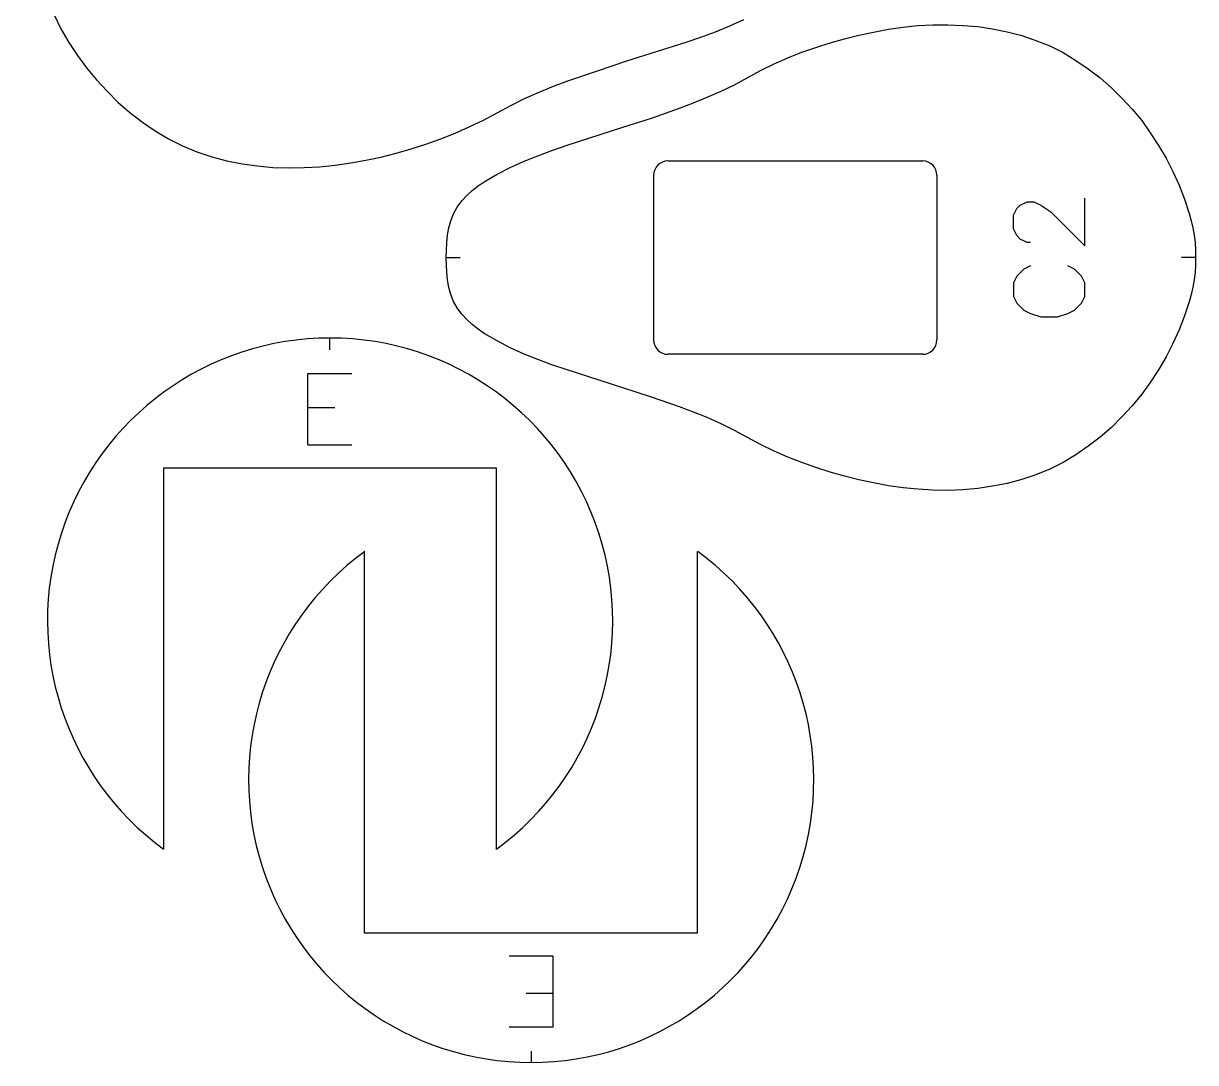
# Model space of a CAD drawing. Extents: x 276 to 490, y 8 to 371.
# Drawn here: x 280.2 to 489.6, y 7.9 to 193.4 of the extents above; entities that cross this region are included whole.
import ezdxf

# ---------------------------------------------------------------- set-up
doc = ezdxf.new("R2010")
doc.units = 0
doc.layers.add('Layer_1', color=7, linetype='CONTINUOUS')

msp = doc.modelspace()

# ---------------------------------------------------------------- linework, layer by layer
at = {"layer": 'Layer_1', "color": 7}
for p, q in [((285.697035, 194.975866), (286.937318, 192.495308)), ((403.821178, 191.949586), (406.400943, 192.991421)), ((406.400943, 192.991421), (408.931122, 194.132476)), ((434.711998, 192.400533), (437.341378, 192.747813)), ((437.341378, 192.747813), (439.970786, 193.045478)), ((439.970786, 193.045478), (442.64978, 193.194314)), ((442.64978, 193.194314), (445.328775, 193.194314)), ((445.328775, 193.194314), (448.007769, 193.09509)), ((448.007769, 193.09509), (450.686792, 192.896646)), ((450.686792, 192.896646), (453.316172, 192.499756)), ((286.937318, 192.495308), (288.326444, 190.064361)), ((398.612005, 190.113973), (401.241385, 191.006975)), ((401.241385, 191.006975), (403.821178, 191.949586)), ((424.293651, 189.969589), (426.873445, 190.664144)), ((426.873445, 190.664144), (429.45321, 191.358701)), ((429.45321, 191.358701), (432.082618, 191.904423)), ((432.082618, 191.904423), (434.711998, 192.400533)), ((453.316172, 192.499756), (455.94558, 191.954035)), ((455.94558, 191.954035), (458.525345, 191.309089)), ((458.525345, 191.309089), (461.055524, 190.41609)), ((288.326444, 190.064361), (289.864385, 187.732639)), ((387.9952, 186.740416), (398.612005, 190.113973)), ((419.233322, 188.282809), (421.763501, 189.126199)), ((421.763501, 189.126199), (424.293651, 189.969589)), ((461.055524, 190.41609), (463.53606, 189.423867)), ((463.53606, 189.423867), (465.917395, 188.2332)), ((289.864385, 187.732639), (291.501557, 185.500139)), ((382.73644, 185.004027), (387.9952, 186.740416)), ((414.321809, 186.199142), (416.752758, 187.290586)), ((416.752758, 187.290586), (419.233322, 188.282809)), ((465.917395, 188.2332), (468.199528, 186.844088)), ((468.199528, 186.844088), (470.382404, 185.355752)), ((291.501557, 185.500139), (293.287543, 183.366858)), ((377.477652, 183.168414), (382.73644, 185.004027)), ((407.227419, 182.478307), (411.890859, 185.008475)), ((411.890859, 185.008475), (414.321809, 186.199142)), ((470.382404, 185.355752), (472.515694, 183.718584)), ((293.287543, 183.366858), (295.17276, 181.332804)), ((372.318093, 181.183968), (374.897859, 182.225803)), ((374.897859, 182.225803), (377.477652, 183.168414)), ((404.846084, 181.337249), (407.227419, 182.478307)), ((472.515694, 183.718584), (474.549754, 181.932583)), ((295.17276, 181.332804), (297.157205, 179.348355)), ((367.257764, 178.802633), (369.7383, 180.042912)), ((369.7383, 180.042912), (372.318093, 181.183968)), ((399.934599, 179.253583), (402.36552, 180.245805)), ((402.36552, 180.245805), (404.846084, 181.337249)), ((474.549754, 181.932583), (476.43497, 180.096973)), ((476.43497, 180.096973), (478.270572, 178.112524)), ((297.157205, 179.348355), (299.24088, 177.512745)), ((362.395865, 176.173242), (367.257764, 178.802633)), ((392.393706, 176.524971), (397.40442, 178.310972)), ((397.40442, 178.310972), (399.934599, 179.253583)), ((478.270572, 178.112524), (479.957358, 176.07847)), ((299.24088, 177.512745), (301.473371, 175.825965)), ((359.865687, 174.982578), (362.395865, 176.173242)), ((387.283734, 174.887802), (392.393706, 176.524971)), ((479.957358, 176.07847), (481.4953, 173.89558)), ((301.473371, 175.825965), (303.755505, 174.238408)), ((303.755505, 174.238408), (306.136839, 172.849296)), ((354.755743, 172.849296), (357.335536, 173.841519)), ((357.335536, 173.841519), (359.865687, 174.982578)), ((377.163075, 171.663078), (387.283734, 174.887802)), ((481.4953, 173.89558), (482.983627, 171.663078)), ((306.136839, 172.849296), (308.617375, 171.60902)), ((349.496955, 171.063295), (352.126363, 171.906685)), ((352.126363, 171.906685), (354.755743, 172.849296)), ((308.617375, 171.60902), (311.197169, 170.517574)), ((311.197169, 170.517574), (313.876163, 169.624574)), ((313.876163, 169.624574), (316.555158, 168.930017)), ((341.410357, 169.029238), (344.089351, 169.574963)), ((344.089351, 169.574963), (346.81796, 170.269517)), ((346.81796, 170.269517), (349.496955, 171.063295)), ((369.671797, 168.835242), (372.102746, 169.827465)), ((372.102746, 169.827465), (374.632897, 170.770078)), ((374.632897, 170.770078), (377.163075, 171.663078)), ((482.983627, 171.663078), (484.323138, 169.380966)), ((316.555158, 168.930017), (319.283795, 168.384295)), ((319.283795, 168.384295), (322.012404, 167.987406)), ((322.012404, 167.987406), (324.790628, 167.73935)), ((324.790628, 167.73935), (327.568852, 167.640129)), ((327.568852, 167.640129), (330.347076, 167.689738)), ((330.347076, 167.689738), (333.1253, 167.838573)), ((333.1253, 167.838573), (335.903524, 168.136239)), ((335.903524, 168.136239), (338.681747, 168.533128)), ((338.681747, 168.533128), (341.410357, 169.029238)), ((364.859512, 166.553131), (367.191233, 167.743798)), ((367.191233, 167.743798), (369.671797, 168.835242)), ((395.37036, 168.884854), (440.863765, 168.884854)), ((484.323138, 169.380966), (485.513806, 166.999629)), ((362.527792, 165.164019), (364.859512, 166.553131)), ((392.840181, 136.935279), (392.840181, 166.354686)), ((443.393944, 166.354686), (443.393944, 136.935279)), ((485.513806, 166.999629), (486.654858, 164.568685)), ((359.402294, 162.733072), (360.394503, 163.626074)), ((360.394503, 163.626074), (361.436354, 164.419852)), ((361.436354, 164.419852), (362.527792, 165.164019)), ((486.654858, 164.568685), (487.597481, 162.088127)), ((357.715508, 160.649403), (358.509287, 161.740849)), ((358.509287, 161.740849), (359.402294, 162.733072)), ((487.597481, 162.088127), (488.440873, 159.508347)), ((356.574456, 158.218459), (357.070574, 159.458738)), ((357.070574, 159.458738), (357.715508, 160.649403)), ((488.440873, 159.508347), (488.788148, 158.218459)), ((356.227181, 156.928568), (356.574456, 158.218459)), ((488.788148, 158.218459), (489.085808, 156.928568)), ((355.879907, 154.29918), (355.979108, 155.63868)), ((355.979108, 155.63868), (356.227181, 156.928568)), ((489.085808, 156.928568), (489.333853, 155.63868)), ((489.333853, 155.63868), (489.532311, 154.29918)), ((355.731063, 151.620177), (355.879907, 154.29918)), ((489.532311, 154.29918), (489.581926, 152.959677)), ((489.581926, 152.959677), (489.581926, 151.620177)), ((355.879907, 148.990786), (355.731063, 151.620177)), ((355.731063, 151.620177), (358.261241, 151.620177)), ((489.581926, 151.620177), (487.051747, 151.620177)), ((489.581926, 151.620177), (489.581926, 150.280677)), ((355.979108, 147.651286), (355.879907, 148.990786)), ((489.532311, 148.990786), (489.333853, 147.651286)), ((489.581926, 150.280677), (489.532311, 148.990786)), ((356.227181, 146.311786), (355.979108, 147.651286)), ((489.333853, 147.651286), (489.085808, 146.361395)), ((356.574456, 145.021894), (356.227181, 146.311786)), ((357.070574, 143.781615), (356.574456, 145.021894)), ((488.788148, 145.021894), (488.440873, 143.732006)), ((489.085808, 146.361395), (488.788148, 145.021894)), ((357.715508, 142.64056), (357.070574, 143.781615)), ((358.509287, 141.549116), (357.715508, 142.64056)), ((488.440873, 143.732006), (487.597481, 141.201839)), ((359.402294, 140.556893), (358.509287, 141.549116)), ((360.394503, 139.663891), (359.402294, 140.556893)), ((487.597481, 141.201839), (486.654858, 138.72128)), ((361.436354, 138.820501), (360.394503, 139.663891)), ((362.527792, 138.076335), (361.436354, 138.820501)), ((486.654858, 138.72128), (485.513806, 136.290334)), ((334.978332, 135.178843), (334.978332, 137.2129)), ((364.859512, 136.736835), (362.527792, 138.076335)), ((367.191233, 135.496556), (364.859512, 136.736835)), ((485.513806, 136.290334), (484.323138, 133.908999)), ((369.671797, 134.405112), (367.191233, 135.496556)), ((372.102746, 133.412889), (369.671797, 134.405112)), ((440.863765, 134.405112), (395.37036, 134.405112)), ((374.632897, 132.470278), (372.102746, 133.412889)), ((377.163075, 131.626888), (374.632897, 132.470278)), ((484.323138, 133.908999), (482.983627, 131.577276)), ((387.283734, 128.352551), (377.163075, 131.626888)), ((482.983627, 131.577276), (481.4953, 129.344774)), ((392.393706, 126.715383), (387.283734, 128.352551)), ((481.4953, 129.344774), (479.957358, 127.211496)), ((397.40442, 124.978994), (392.393706, 126.715383)), ((479.957358, 127.211496), (478.270572, 125.127829)), ((399.934599, 124.036383), (397.40442, 124.978994)), ((402.36552, 123.04416), (399.934599, 124.036383)), ((478.270572, 125.127829), (476.43497, 123.192993)), ((404.846084, 121.952716), (402.36552, 123.04416)), ((407.227419, 120.762049), (404.846084, 121.952716)), ((476.43497, 123.192993), (474.549754, 121.307771)), ((411.890859, 118.231879), (407.227419, 120.762049)), ((472.515694, 119.571379), (470.382404, 117.934213)), ((474.549754, 121.307771), (472.515694, 119.571379)), ((414.321809, 117.041211), (411.890859, 118.231879)), ((470.382404, 117.934213), (468.199528, 116.396269)), ((416.752758, 115.999377), (414.321809, 117.041211)), ((419.233322, 115.007157), (416.752758, 115.999377)), ((468.199528, 116.396269), (465.917395, 115.056766)), ((305.261263, 114.094107), (305.261263, 45.978014)), ((305.261263, 114.094107), (364.695402, 114.094107)), ((364.695402, 114.094107), (364.695402, 45.928402)), ((421.763501, 114.114155), (419.233322, 115.007157)), ((424.293651, 113.320377), (421.763501, 114.114155)), ((426.873445, 112.57621), (424.293651, 113.320377)), ((463.53606, 113.866098), (461.055524, 112.824267)), ((465.917395, 115.056766), (463.53606, 113.866098)), ((429.45321, 111.931265), (426.873445, 112.57621)), ((432.082618, 111.385543), (429.45321, 111.931265)), ((434.711998, 110.88943), (432.082618, 111.385543)), ((455.94558, 111.286319), (453.316172, 110.790209)), ((458.525345, 111.980876), (455.94558, 111.286319)), ((461.055524, 112.824267), (458.525345, 111.980876)), ((437.341378, 110.492541), (434.711998, 110.88943)), ((439.970786, 110.244484), (437.341378, 110.492541)), ((442.64978, 110.095652), (439.970786, 110.244484)), ((445.328775, 110.046043), (442.64978, 110.095652)), ((448.007769, 110.145264), (445.328775, 110.046043)), ((450.686792, 110.39332), (448.007769, 110.145264)), ((453.316172, 110.790209), (450.686792, 110.39332)), ((341.179714, 30.995445), (341.179714, 99.111544)), ((400.613853, 30.995445), (400.613853, 99.111544)), ((400.613853, 30.995445), (341.179714, 30.995445)), ((370.896784, 9.910707), (370.896784, 7.876647))]:
    msp.add_line(p, q, dxfattribs=at)
at = {"layer": 'Layer_1', "color": 3}
for p, q in [((458.2773, 160.996683), (459.517554, 161.592017)), ((459.517554, 161.592017), (460.708221, 161.592017)), ((460.708221, 161.592017), (461.948503, 160.996683)), ((469.787085, 153.753455), (469.787085, 162.236962)), ((457.086633, 159.210682), (457.681952, 160.401349)), ((457.086633, 156.779735), (457.086633, 159.210682)), ((457.681952, 160.401349), (458.2773, 160.996683)), ((461.948503, 160.996683), (463.734519, 159.806016)), ((463.734519, 159.806016), (469.787085, 153.753455)), ((457.681952, 155.589068), (457.086633, 156.779735)), ((458.2773, 154.944123), (457.681952, 155.589068)), ((459.517554, 154.348789), (458.2773, 154.944123)), ((460.112902, 154.348789), (459.517554, 154.348789)), ((458.922234, 149.536508), (457.681952, 148.296231)), ((460.112902, 150.131844), (458.922234, 149.536508)), ((467.951455, 149.536508), (466.760788, 150.131844)), ((469.191737, 148.296231), (467.951455, 149.536508)), ((457.681952, 148.296231), (457.086633, 147.105564)), ((457.086633, 147.105564), (457.086633, 144.674617)), ((469.787085, 147.105564), (469.191737, 148.296231)), ((469.787085, 144.674617), (469.787085, 147.105564)), ((457.086633, 144.674617), (457.681952, 143.48395)), ((469.191737, 143.48395), (469.787085, 144.674617)), ((457.681952, 143.48395), (458.922234, 142.243671)), ((467.951455, 142.243671), (469.191737, 143.48395)), ((458.922234, 142.243671), (460.112902, 141.648337)), ((460.112902, 141.648337), (461.948503, 141.053003)), ((461.948503, 141.053003), (464.925186, 141.053003)), ((464.925186, 141.053003), (466.760788, 141.648337)), ((466.760788, 141.648337), (467.951455, 142.243671)), ((331.059056, 118.211834), (331.059056, 130.912286)), ((331.059056, 130.912286), (338.897609, 130.912286)), ((331.059056, 124.859725), (335.87134, 124.859725)), ((331.059056, 118.211834), (338.897609, 118.211834)), ((374.816088, 26.877738), (366.977507, 26.877738)), ((374.816088, 26.877738), (374.816088, 14.177258)), ((374.816088, 20.229824), (370.003804, 20.229824)), ((374.816088, 14.177258), (366.977507, 14.177258))]:
    msp.add_line(p, q, dxfattribs=at)
at = {"layer": 'Layer_1', "color": 7}
for points in [[(395.345553, 168.884854), (393.934498, 168.884854), (392.790595, 167.740965), (392.790595, 166.329879)], [(443.393944, 166.329879), (443.393944, 167.740965), (442.250041, 168.884854), (440.838986, 168.884854)], [(335.007994, 137.262512), (313.152732, 137.264488), (293.77843, 123.202113), (287.007467, 102.422189)], [(383.001803, 102.412988), (376.234819, 123.194216), (356.863198, 137.260404), (335.007994, 137.262512)], [(392.790595, 136.910475), (392.790595, 135.499389), (393.934498, 134.3555), (395.345553, 134.3555)], [(440.838986, 134.3555), (442.250041, 134.3555), (443.393944, 135.499389), (443.393944, 136.910475)], [(287.007467, 102.422189), (280.236476, 81.642271), (287.606907, 58.865212), (305.267951, 45.991239)], [(364.73051, 45.985535), (382.394009, 58.856127), (389.768786, 81.631758), (383.001803, 102.412988)], [(341.19422, 99.153621), (323.530721, 86.28304), (316.155944, 63.507409), (322.922927, 42.726182)], [(418.917291, 42.716978), (425.688226, 63.496914), (418.317823, 86.273958), (400.656779, 99.147928)], [(322.922927, 42.726182), (329.689911, 21.944945), (349.061532, 7.878764), (370.916765, 7.876647)], [(370.916765, 7.876647), (392.772026, 7.873825), (412.1463, 21.937043), (418.917291, 42.716978)]]:
    msp.add_open_spline(points, degree=3, dxfattribs=at)

doc.saveas('drawing.dxf')
